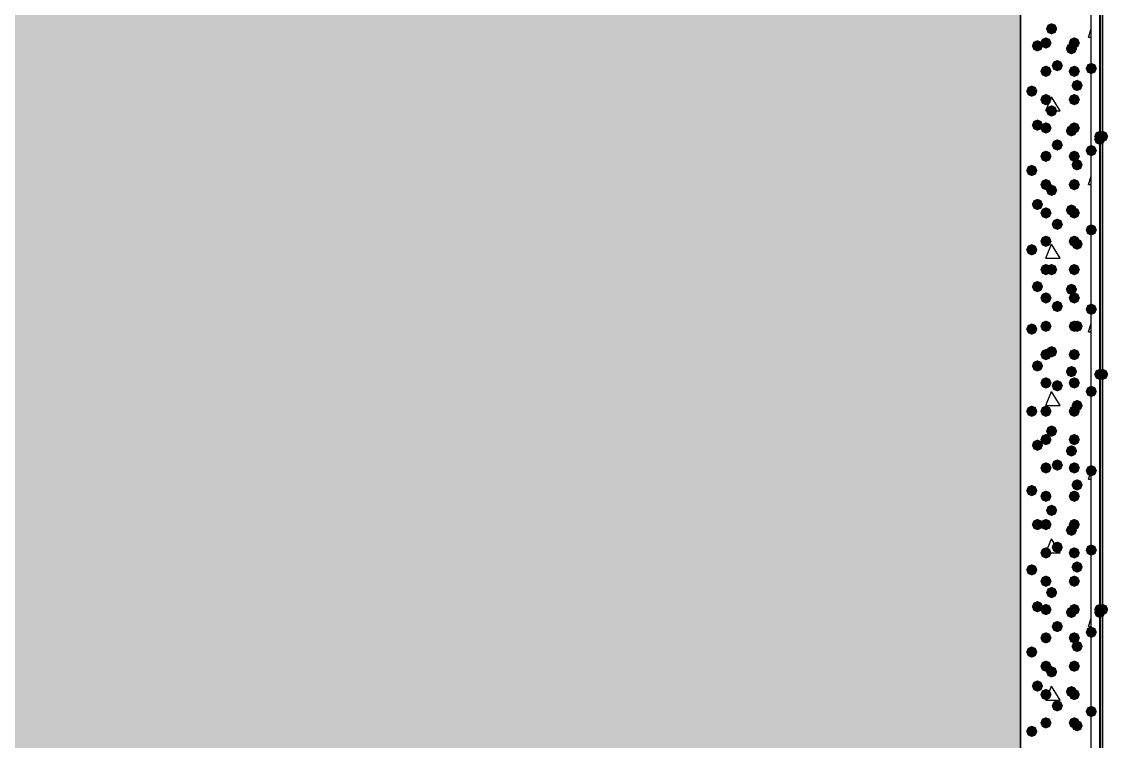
# Model space of a CAD drawing. Header units: millimetres. Extents: x 0 to 420, y 0 to 297.
# Drawn here: x 363.62 to 379.86, y 110.6 to 121.35 of the extents above; entities that cross this region are included whole.
import ezdxf

# ---------------------------------------------------------------- set-up
doc = ezdxf.new("R2010")
doc.units = ezdxf.units.MM
doc.layers.get('0').update_dxf_attribs({"linetype": 'CONTINUOUS'})

msp = doc.modelspace()

# ---------------------------------------------------------------- hatches: boundary and pattern name
at = {"true_color": 0x000007}
h = msp.add_hatch(color=0, dxfattribs=at)
h.paths.add_polyline_path([(379.73, 243.755333), (379.73, 100.160667)], flags=0)
h.paths.add_polyline_path([(379.73, 100.160667), (379.73, 243.755333)], flags=0)
at = {"true_color": 0x000008}
h = msp.add_hatch(color=0, dxfattribs=at)
h.paths.add_polyline_path([(378.544667, 121.454333), (32.469667, 121.454333), (378.544667, 102.362)], flags=0)
h.paths.add_polyline_path([(32.469667, 121.454333), (378.544667, 102.362), (32.469667, 102.362)], flags=0)
for points in [[(379.095, 121.242667), (379.070129, 121.182871), (379.010333, 121.158), (378.950538, 121.182871), (378.925667, 121.242667), (378.950537, 121.302462), (379.010333, 121.327333), (379.070129, 121.302463)], [(379.010333, 121.031), (378.985463, 120.971204), (378.925667, 120.946333), (378.865871, 120.971204), (378.841, 121.031), (378.865871, 121.090796), (378.925667, 121.115667), (378.985462, 121.090796)], [(379.433667, 121.031), (379.408796, 120.971204), (379.349, 120.946333), (379.289204, 120.971204), (379.264333, 121.031), (379.289204, 121.090796), (379.349, 121.115667), (379.408796, 121.090796)], [(378.883333, 120.988667), (378.858462, 120.928871), (378.798667, 120.904), (378.738871, 120.928871), (378.714, 120.988667), (378.738871, 121.048462), (378.798667, 121.073333), (378.858462, 121.048463)], [(379.391333, 120.946333), (379.366463, 120.886537), (379.306667, 120.861667), (379.246871, 120.886537), (379.222, 120.946333), (379.246871, 121.006129), (379.306667, 121.031), (379.366462, 121.006129)], [(379.010333, 120.607667), (378.985463, 120.547871), (378.925667, 120.523), (378.865871, 120.547871), (378.841, 120.607667), (378.865871, 120.667462), (378.925667, 120.692333), (378.985462, 120.667463)], [(379.179667, 120.692333), (379.154796, 120.632537), (379.095, 120.607667), (379.035204, 120.632537), (379.010333, 120.692333), (379.035204, 120.752129), (379.095, 120.777), (379.154796, 120.752129)], [(379.433667, 120.607667), (379.408796, 120.547871), (379.349, 120.523), (379.289204, 120.547871), (379.264333, 120.607667), (379.289204, 120.667462), (379.349, 120.692333), (379.408796, 120.667463)], [(379.687667, 120.65), (379.662796, 120.590204), (379.603, 120.565333), (379.543204, 120.590204), (379.518333, 120.65), (379.543204, 120.709796), (379.603, 120.734667), (379.662796, 120.709796)], [(379.476, 120.396), (379.451129, 120.336204), (379.391333, 120.311333), (379.331537, 120.336204), (379.306667, 120.396), (379.331537, 120.455796), (379.391333, 120.480667), (379.451129, 120.455796)], [(378.798667, 120.311333), (378.773796, 120.251537), (378.714, 120.226667), (378.654204, 120.251537), (378.629333, 120.311333), (378.654204, 120.371129), (378.714, 120.396), (378.773796, 120.371129)], [(379.010333, 120.184333), (378.985463, 120.124537), (378.925667, 120.099667), (378.865871, 120.124537), (378.841, 120.184333), (378.865871, 120.244129), (378.925667, 120.269), (378.985462, 120.244129)], [(379.433667, 120.184333), (379.408796, 120.124537), (379.349, 120.099667), (379.289204, 120.124537), (379.264333, 120.184333), (379.289204, 120.244129), (379.349, 120.269), (379.408796, 120.244129)], [(379.095, 120.015), (379.070129, 119.955204), (379.010333, 119.930333), (378.950538, 119.955204), (378.925667, 120.015), (378.950537, 120.074796), (379.010333, 120.099667), (379.070129, 120.074796)], [(378.883333, 119.803333), (378.858462, 119.743538), (378.798667, 119.718667), (378.738871, 119.743538), (378.714, 119.803333), (378.738871, 119.863129), (378.798667, 119.888), (378.858462, 119.863129)], [(379.010333, 119.761), (378.985463, 119.701204), (378.925667, 119.676333), (378.865871, 119.701204), (378.841, 119.761), (378.865871, 119.820796), (378.925667, 119.845667), (378.985462, 119.820796)], [(379.433667, 119.761), (379.408796, 119.701204), (379.349, 119.676333), (379.289204, 119.701204), (379.264333, 119.761), (379.289204, 119.820796), (379.349, 119.845667), (379.408796, 119.820796)], [(379.391333, 119.718667), (379.366463, 119.658871), (379.306667, 119.634), (379.246871, 119.658871), (379.222, 119.718667), (379.246871, 119.778462), (379.306667, 119.803333), (379.366462, 119.778463)], [(379.179667, 119.507), (379.154796, 119.447204), (379.095, 119.422333), (379.035204, 119.447204), (379.010333, 119.507), (379.035204, 119.566796), (379.095, 119.591667), (379.154796, 119.566796)], [(379.687667, 119.422333), (379.662796, 119.362537), (379.603, 119.337667), (379.543204, 119.362537), (379.518333, 119.422333), (379.543204, 119.482129), (379.603, 119.507), (379.662796, 119.482129)], [(379.010333, 119.337667), (378.985463, 119.277871), (378.925667, 119.253), (378.865871, 119.277871), (378.841, 119.337667), (378.865871, 119.397462), (378.925667, 119.422333), (378.985462, 119.397463)], [(379.433667, 119.337667), (379.408796, 119.277871), (379.349, 119.253), (379.289204, 119.277871), (379.264333, 119.337667), (379.289204, 119.397462), (379.349, 119.422333), (379.408796, 119.397463)], [(378.798667, 119.126), (378.773796, 119.066204), (378.714, 119.041333), (378.654204, 119.066204), (378.629333, 119.126), (378.654204, 119.185796), (378.714, 119.210667), (378.773796, 119.185796)], [(379.476, 119.210667), (379.451129, 119.150871), (379.391333, 119.126), (379.331537, 119.150871), (379.306667, 119.210667), (379.331537, 119.270462), (379.391333, 119.295333), (379.451129, 119.270463)], [(379.010333, 118.914333), (378.985463, 118.854537), (378.925667, 118.829667), (378.865871, 118.854537), (378.841, 118.914333), (378.865871, 118.974129), (378.925667, 118.999), (378.985462, 118.974129)], [(379.095, 118.829667), (379.070129, 118.769871), (379.010333, 118.745), (378.950538, 118.769871), (378.925667, 118.829667), (378.950537, 118.889462), (379.010333, 118.914333), (379.070129, 118.889463)], [(379.433667, 118.914333), (379.408796, 118.854537), (379.349, 118.829667), (379.289204, 118.854537), (379.264333, 118.914333), (379.289204, 118.974129), (379.349, 118.999), (379.408796, 118.974129)], [(378.883333, 118.618), (378.858462, 118.558204), (378.798667, 118.533333), (378.738871, 118.558204), (378.714, 118.618), (378.738871, 118.677796), (378.798667, 118.702667), (378.858462, 118.677796)], [(379.010333, 118.491), (378.985463, 118.431204), (378.925667, 118.406333), (378.865871, 118.431204), (378.841, 118.491), (378.865871, 118.550796), (378.925667, 118.575667), (378.985462, 118.550796)], [(379.391333, 118.533333), (379.366463, 118.473537), (379.306667, 118.448667), (379.246871, 118.473537), (379.222, 118.533333), (379.246871, 118.593129), (379.306667, 118.618), (379.366462, 118.593129)], [(379.433667, 118.491), (379.408796, 118.431204), (379.349, 118.406333), (379.289204, 118.431204), (379.264333, 118.491), (379.289204, 118.550796), (379.349, 118.575667), (379.408796, 118.550796)], [(379.179667, 118.321667), (379.154796, 118.261871), (379.095, 118.237), (379.035204, 118.261871), (379.010333, 118.321667), (379.035204, 118.381462), (379.095, 118.406333), (379.154796, 118.381463)], [(379.687667, 118.237), (379.662796, 118.177204), (379.603, 118.152333), (379.543204, 118.177204), (379.518333, 118.237), (379.543204, 118.296796), (379.603, 118.321667), (379.662796, 118.296796)], [(379.010333, 118.067667), (378.985463, 118.007871), (378.925667, 117.983), (378.865871, 118.007871), (378.841, 118.067667), (378.865871, 118.127462), (378.925667, 118.152333), (378.985462, 118.127463)], [(379.433667, 118.067667), (379.408796, 118.007871), (379.349, 117.983), (379.289204, 118.007871), (379.264333, 118.067667), (379.289204, 118.127462), (379.349, 118.152333), (379.408796, 118.127463)], [(379.476, 118.025333), (379.451129, 117.965538), (379.391333, 117.940667), (379.331537, 117.965538), (379.306667, 118.025333), (379.331537, 118.085129), (379.391333, 118.11), (379.451129, 118.085129)], [(378.798667, 117.940667), (378.773796, 117.880871), (378.714, 117.856), (378.654204, 117.880871), (378.629333, 117.940667), (378.654204, 118.000462), (378.714, 118.025333), (378.773796, 118.000463)], [(379.010333, 117.644333), (378.985463, 117.584537), (378.925667, 117.559667), (378.865871, 117.584537), (378.841, 117.644333), (378.865871, 117.704129), (378.925667, 117.729), (378.985462, 117.704129)], [(379.095, 117.644333), (379.070129, 117.584537), (379.010333, 117.559667), (378.950538, 117.584537), (378.925667, 117.644333), (378.950537, 117.704129), (379.010333, 117.729), (379.070129, 117.704129)], [(379.433667, 117.644333), (379.408796, 117.584537), (379.349, 117.559667), (379.289204, 117.584537), (379.264333, 117.644333), (379.289204, 117.704129), (379.349, 117.729), (379.408796, 117.704129)], [(378.883333, 117.390333), (378.858462, 117.330537), (378.798667, 117.305667), (378.738871, 117.330537), (378.714, 117.390333), (378.738871, 117.450129), (378.798667, 117.475), (378.858462, 117.450129)], [(379.391333, 117.348), (379.366463, 117.288204), (379.306667, 117.263333), (379.246871, 117.288204), (379.222, 117.348), (379.246871, 117.407796), (379.306667, 117.432667), (379.366462, 117.407796)], [(379.010333, 117.221), (378.985463, 117.161204), (378.925667, 117.136333), (378.865871, 117.161204), (378.841, 117.221), (378.865871, 117.280796), (378.925667, 117.305667), (378.985462, 117.280796)], [(379.433667, 117.221), (379.408796, 117.161204), (379.349, 117.136333), (379.289204, 117.161204), (379.264333, 117.221), (379.289204, 117.280796), (379.349, 117.305667), (379.408796, 117.280796)], [(379.179667, 117.094), (379.154796, 117.034204), (379.095, 117.009333), (379.035204, 117.034204), (379.010333, 117.094), (379.035204, 117.153796), (379.095, 117.178667), (379.154796, 117.153796)], [(379.687667, 117.051667), (379.662796, 116.991871), (379.603, 116.967), (379.543204, 116.991871), (379.518333, 117.051667), (379.543204, 117.111462), (379.603, 117.136333), (379.662796, 117.111463)], [(378.798667, 116.755333), (378.773796, 116.695538), (378.714, 116.670667), (378.654204, 116.695538), (378.629333, 116.755333), (378.654204, 116.815129), (378.714, 116.84), (378.773796, 116.815129)], [(379.010333, 116.797667), (378.985463, 116.737871), (378.925667, 116.713), (378.865871, 116.737871), (378.841, 116.797667), (378.865871, 116.857462), (378.925667, 116.882333), (378.985462, 116.857463)], [(379.433667, 116.797667), (379.408796, 116.737871), (379.349, 116.713), (379.289204, 116.737871), (379.264333, 116.797667), (379.289204, 116.857462), (379.349, 116.882333), (379.408796, 116.857463)], [(379.476, 116.797667), (379.451129, 116.737871), (379.391333, 116.713), (379.331537, 116.737871), (379.306667, 116.797667), (379.331537, 116.857462), (379.391333, 116.882333), (379.451129, 116.857463)], [(379.010333, 116.374333), (378.985463, 116.314537), (378.925667, 116.289667), (378.865871, 116.314537), (378.841, 116.374333), (378.865871, 116.434129), (378.925667, 116.459), (378.985462, 116.434129)], [(379.095, 116.416667), (379.070129, 116.356871), (379.010333, 116.332), (378.950538, 116.356871), (378.925667, 116.416667), (378.950537, 116.476462), (379.010333, 116.501333), (379.070129, 116.476463)], [(379.433667, 116.374333), (379.408796, 116.314537), (379.349, 116.289667), (379.289204, 116.314537), (379.264333, 116.374333), (379.289204, 116.434129), (379.349, 116.459), (379.408796, 116.434129)], [(378.883333, 116.205), (378.858462, 116.145204), (378.798667, 116.120333), (378.738871, 116.145204), (378.714, 116.205), (378.738871, 116.264796), (378.798667, 116.289667), (378.858462, 116.264796)], [(379.391333, 116.120333), (379.366463, 116.060538), (379.306667, 116.035667), (379.246871, 116.060538), (379.222, 116.120333), (379.246871, 116.180129), (379.306667, 116.205), (379.366462, 116.180129)], [(379.010333, 115.951), (378.985463, 115.891204), (378.925667, 115.866333), (378.865871, 115.891204), (378.841, 115.951), (378.865871, 116.010796), (378.925667, 116.035667), (378.985462, 116.010796)], [(379.179667, 115.908667), (379.154796, 115.848871), (379.095, 115.824), (379.035204, 115.848871), (379.010333, 115.908667), (379.035204, 115.968462), (379.095, 115.993333), (379.154796, 115.968463)], [(379.433667, 115.951), (379.408796, 115.891204), (379.349, 115.866333), (379.289204, 115.891204), (379.264333, 115.951), (379.289204, 116.010796), (379.349, 116.035667), (379.408796, 116.010796)], [(379.687667, 115.824), (379.662796, 115.764204), (379.603, 115.739333), (379.543204, 115.764204), (379.518333, 115.824), (379.543204, 115.883796), (379.603, 115.908667), (379.662796, 115.883796)], [(378.798667, 115.527667), (378.773796, 115.467871), (378.714, 115.443), (378.654204, 115.467871), (378.629333, 115.527667), (378.654204, 115.587462), (378.714, 115.612333), (378.773796, 115.587463)], [(379.010333, 115.527667), (378.985463, 115.467871), (378.925667, 115.443), (378.865871, 115.467871), (378.841, 115.527667), (378.865871, 115.587462), (378.925667, 115.612333), (378.985462, 115.587463)], [(379.433667, 115.527667), (379.408796, 115.467871), (379.349, 115.443), (379.289204, 115.467871), (379.264333, 115.527667), (379.289204, 115.587462), (379.349, 115.612333), (379.408796, 115.587463)], [(379.476, 115.612333), (379.451129, 115.552537), (379.391333, 115.527667), (379.331537, 115.552537), (379.306667, 115.612333), (379.331537, 115.672129), (379.391333, 115.697), (379.451129, 115.672129)], [(379.095, 115.231333), (379.070129, 115.171538), (379.010333, 115.146667), (378.950538, 115.171538), (378.925667, 115.231333), (378.950537, 115.291129), (379.010333, 115.316), (379.070129, 115.291129)], [(379.010333, 115.104333), (378.985463, 115.044537), (378.925667, 115.019667), (378.865871, 115.044537), (378.841, 115.104333), (378.865871, 115.164129), (378.925667, 115.189), (378.985462, 115.164129)], [(379.433667, 115.104333), (379.408796, 115.044537), (379.349, 115.019667), (379.289204, 115.044537), (379.264333, 115.104333), (379.289204, 115.164129), (379.349, 115.189), (379.408796, 115.164129)], [(378.883333, 115.019667), (378.858462, 114.959871), (378.798667, 114.935), (378.738871, 114.959871), (378.714, 115.019667), (378.738871, 115.079462), (378.798667, 115.104333), (378.858462, 115.079463)], [(379.391333, 114.935), (379.366463, 114.875204), (379.306667, 114.850333), (379.246871, 114.875204), (379.222, 114.935), (379.246871, 114.994796), (379.306667, 115.019667), (379.366462, 114.994796)], [(379.179667, 114.723333), (379.154796, 114.663537), (379.095, 114.638667), (379.035204, 114.663537), (379.010333, 114.723333), (379.035204, 114.783129), (379.095, 114.808), (379.154796, 114.783129)], [(379.010333, 114.681), (378.985463, 114.621204), (378.925667, 114.596333), (378.865871, 114.621204), (378.841, 114.681), (378.865871, 114.740796), (378.925667, 114.765667), (378.985462, 114.740796)], [(379.433667, 114.681), (379.408796, 114.621204), (379.349, 114.596333), (379.289204, 114.621204), (379.264333, 114.681), (379.289204, 114.740796), (379.349, 114.765667), (379.408796, 114.740796)], [(379.687667, 114.638667), (379.662796, 114.578871), (379.603, 114.554), (379.543204, 114.578871), (379.518333, 114.638667), (379.543204, 114.698462), (379.603, 114.723333), (379.662796, 114.698463)], [(379.476, 114.427), (379.451129, 114.367204), (379.391333, 114.342333), (379.331537, 114.367204), (379.306667, 114.427), (379.331537, 114.486796), (379.391333, 114.511667), (379.451129, 114.486796)], [(378.798667, 114.342333), (378.773796, 114.282537), (378.714, 114.257667), (378.654204, 114.282537), (378.629333, 114.342333), (378.654204, 114.402129), (378.714, 114.427), (378.773796, 114.402129)], [(379.010333, 114.257667), (378.985463, 114.197871), (378.925667, 114.173), (378.865871, 114.197871), (378.841, 114.257667), (378.865871, 114.317462), (378.925667, 114.342333), (378.985462, 114.317463)], [(379.433667, 114.257667), (379.408796, 114.197871), (379.349, 114.173), (379.289204, 114.197871), (379.264333, 114.257667), (379.289204, 114.317462), (379.349, 114.342333), (379.408796, 114.317463)], [(379.095, 114.046), (379.070129, 113.986204), (379.010333, 113.961333), (378.950538, 113.986204), (378.925667, 114.046), (378.950537, 114.105796), (379.010333, 114.130667), (379.070129, 114.105796)], [(378.883333, 113.834333), (378.858462, 113.774537), (378.798667, 113.749667), (378.738871, 113.774537), (378.714, 113.834333), (378.738871, 113.894129), (378.798667, 113.919), (378.858462, 113.894129)], [(379.010333, 113.834333), (378.985463, 113.774537), (378.925667, 113.749667), (378.865871, 113.774537), (378.841, 113.834333), (378.865871, 113.894129), (378.925667, 113.919), (378.985462, 113.894129)], [(379.391333, 113.749667), (379.366463, 113.689871), (379.306667, 113.665), (379.246871, 113.689871), (379.222, 113.749667), (379.246871, 113.809462), (379.306667, 113.834333), (379.366462, 113.809463)], [(379.433667, 113.834333), (379.408796, 113.774537), (379.349, 113.749667), (379.289204, 113.774537), (379.264333, 113.834333), (379.289204, 113.894129), (379.349, 113.919), (379.408796, 113.894129)], [(379.010333, 113.411), (378.985463, 113.351204), (378.925667, 113.326333), (378.865871, 113.351204), (378.841, 113.411), (378.865871, 113.470796), (378.925667, 113.495667), (378.985462, 113.470796)], [(379.179667, 113.495667), (379.154796, 113.435871), (379.095, 113.411), (379.035204, 113.435871), (379.010333, 113.495667), (379.035204, 113.555462), (379.095, 113.580333), (379.154796, 113.555463)], [(379.433667, 113.411), (379.408796, 113.351204), (379.349, 113.326333), (379.289204, 113.351204), (379.264333, 113.411), (379.289204, 113.470796), (379.349, 113.495667), (379.408796, 113.470796)], [(379.687667, 113.453333), (379.662796, 113.393537), (379.603, 113.368667), (379.543204, 113.393537), (379.518333, 113.453333), (379.543204, 113.513129), (379.603, 113.538), (379.662796, 113.513129)], [(378.798667, 113.157), (378.773796, 113.097204), (378.714, 113.072333), (378.654204, 113.097204), (378.629333, 113.157), (378.654204, 113.216796), (378.714, 113.241667), (378.773796, 113.216796)], [(379.476, 113.199333), (379.451129, 113.139537), (379.391333, 113.114667), (379.331537, 113.139537), (379.306667, 113.199333), (379.331537, 113.259129), (379.391333, 113.284), (379.451129, 113.259129)], [(379.010333, 112.987667), (378.985463, 112.927871), (378.925667, 112.903), (378.865871, 112.927871), (378.841, 112.987667), (378.865871, 113.047462), (378.925667, 113.072333), (378.985462, 113.047463)], [(379.433667, 112.987667), (379.408796, 112.927871), (379.349, 112.903), (379.289204, 112.927871), (379.264333, 112.987667), (379.289204, 113.047462), (379.349, 113.072333), (379.408796, 113.047463)], [(379.095, 112.818333), (379.070129, 112.758537), (379.010333, 112.733667), (378.950538, 112.758537), (378.925667, 112.818333), (378.950537, 112.878129), (379.010333, 112.903), (379.070129, 112.878129)], [(378.883333, 112.606667), (378.858462, 112.546871), (378.798667, 112.522), (378.738871, 112.546871), (378.714, 112.606667), (378.738871, 112.666462), (378.798667, 112.691333), (378.858462, 112.666463)], [(379.010333, 112.564333), (378.985463, 112.504537), (378.925667, 112.479667), (378.865871, 112.504537), (378.841, 112.564333), (378.865871, 112.624129), (378.925667, 112.649), (378.985462, 112.624129)], [(379.391333, 112.522), (379.366463, 112.462204), (379.306667, 112.437333), (379.246871, 112.462204), (379.222, 112.522), (379.246871, 112.581796), (379.306667, 112.606667), (379.366462, 112.581796)], [(379.433667, 112.564333), (379.408796, 112.504537), (379.349, 112.479667), (379.289204, 112.504537), (379.264333, 112.564333), (379.289204, 112.624129), (379.349, 112.649), (379.408796, 112.624129)], [(379.179667, 112.310333), (379.154796, 112.250538), (379.095, 112.225667), (379.035204, 112.250538), (379.010333, 112.310333), (379.035204, 112.370129), (379.095, 112.395), (379.154796, 112.370129)], [(379.010333, 112.141), (378.985463, 112.081204), (378.925667, 112.056333), (378.865871, 112.081204), (378.841, 112.141), (378.865871, 112.200796), (378.925667, 112.225667), (378.985462, 112.200796)], [(379.433667, 112.141), (379.408796, 112.081204), (379.349, 112.056333), (379.289204, 112.081204), (379.264333, 112.141), (379.289204, 112.200796), (379.349, 112.225667), (379.408796, 112.200796)], [(379.687667, 112.225667), (379.662796, 112.165871), (379.603, 112.141), (379.543204, 112.165871), (379.518333, 112.225667), (379.543204, 112.285462), (379.603, 112.310333), (379.662796, 112.285463)], [(379.476, 112.014), (379.451129, 111.954204), (379.391333, 111.929333), (379.331537, 111.954204), (379.306667, 112.014), (379.331537, 112.073796), (379.391333, 112.098667), (379.451129, 112.073796)], [(378.798667, 111.929333), (378.773796, 111.869537), (378.714, 111.844667), (378.654204, 111.869537), (378.629333, 111.929333), (378.654204, 111.989129), (378.714, 112.014), (378.773796, 111.989129)], [(379.010333, 111.717667), (378.985463, 111.657871), (378.925667, 111.633), (378.865871, 111.657871), (378.841, 111.717667), (378.865871, 111.777462), (378.925667, 111.802333), (378.985462, 111.777463)], [(379.095, 111.633), (379.070129, 111.573204), (379.010333, 111.548333), (378.950538, 111.573204), (378.925667, 111.633), (378.950537, 111.692796), (379.010333, 111.717667), (379.070129, 111.692796)], [(379.433667, 111.717667), (379.408796, 111.657871), (379.349, 111.633), (379.289204, 111.657871), (379.264333, 111.717667), (379.289204, 111.777462), (379.349, 111.802333), (379.408796, 111.777463)], [(378.883333, 111.421333), (378.858462, 111.361538), (378.798667, 111.336667), (378.738871, 111.361538), (378.714, 111.421333), (378.738871, 111.481129), (378.798667, 111.506), (378.858462, 111.481129)], [(379.010333, 111.294333), (378.985463, 111.234537), (378.925667, 111.209667), (378.865871, 111.234537), (378.841, 111.294333), (378.865871, 111.354129), (378.925667, 111.379), (378.985462, 111.354129)], [(379.391333, 111.336667), (379.366463, 111.276871), (379.306667, 111.252), (379.246871, 111.276871), (379.222, 111.336667), (379.246871, 111.396462), (379.306667, 111.421333), (379.366462, 111.396463)], [(379.433667, 111.294333), (379.408796, 111.234537), (379.349, 111.209667), (379.289204, 111.234537), (379.264333, 111.294333), (379.289204, 111.354129), (379.349, 111.379), (379.408796, 111.354129)], [(379.179667, 111.125), (379.154796, 111.065204), (379.095, 111.040333), (379.035204, 111.065204), (379.010333, 111.125), (379.035204, 111.184796), (379.095, 111.209667), (379.154796, 111.184796)], [(379.687667, 111.040333), (379.662796, 110.980538), (379.603, 110.955667), (379.543204, 110.980538), (379.518333, 111.040333), (379.543204, 111.100129), (379.603, 111.125), (379.662796, 111.100129)], [(379.010333, 110.871), (378.985463, 110.811204), (378.925667, 110.786333), (378.865871, 110.811204), (378.841, 110.871), (378.865871, 110.930796), (378.925667, 110.955667), (378.985462, 110.930796)], [(379.433667, 110.871), (379.408796, 110.811204), (379.349, 110.786333), (379.289204, 110.811204), (379.264333, 110.871), (379.289204, 110.930796), (379.349, 110.955667), (379.408796, 110.930796)], [(379.476, 110.828667), (379.451129, 110.768871), (379.391333, 110.744), (379.331537, 110.768871), (379.306667, 110.828667), (379.331537, 110.888462), (379.391333, 110.913333), (379.451129, 110.888463)], [(378.798667, 110.744), (378.773796, 110.684204), (378.714, 110.659333), (378.654204, 110.684204), (378.629333, 110.744), (378.654204, 110.803796), (378.714, 110.828667), (378.773796, 110.803796)]]:
    msp.add_hatch(color=0, dxfattribs=at).paths.add_polyline_path(points, flags=0)
at = {"true_color": 0x0000fe}
for points in [[(379.814667, 119.634), (379.789796, 119.574204), (379.73, 119.549333), (379.670204, 119.574204), (379.645333, 119.634), (379.670204, 119.693796), (379.73, 119.718667), (379.789796, 119.693796)], [(379.814667, 119.634), (379.789796, 119.574204), (379.73, 119.549333), (379.670204, 119.574204), (379.645333, 119.634), (379.670204, 119.693796), (379.73, 119.718667), (379.789796, 119.693796)], [(379.814667, 119.591667), (379.789796, 119.531871), (379.73, 119.507), (379.670204, 119.531871), (379.645333, 119.591667), (379.670204, 119.651462), (379.73, 119.676333), (379.789796, 119.651463)], [(379.857, 119.634), (379.832129, 119.574204), (379.772333, 119.549333), (379.712538, 119.574204), (379.687667, 119.634), (379.712537, 119.693796), (379.772333, 119.718667), (379.832129, 119.693796)], [(379.814667, 116.078), (379.789796, 116.018204), (379.73, 115.993333), (379.670204, 116.018204), (379.645333, 116.078), (379.670204, 116.137796), (379.73, 116.162667), (379.789796, 116.137796)], [(379.814667, 116.078), (379.789796, 116.018204), (379.73, 115.993333), (379.670204, 116.018204), (379.645333, 116.078), (379.670204, 116.137796), (379.73, 116.162667), (379.789796, 116.137796)], [(379.814667, 116.078), (379.789796, 116.018204), (379.73, 115.993333), (379.670204, 116.018204), (379.645333, 116.078), (379.670204, 116.137796), (379.73, 116.162667), (379.789796, 116.137796)], [(379.857, 116.078), (379.832129, 116.018204), (379.772333, 115.993333), (379.712538, 116.018204), (379.687667, 116.078), (379.712537, 116.137796), (379.772333, 116.162667), (379.832129, 116.137796)], [(379.814667, 112.564333), (379.789796, 112.504537), (379.73, 112.479667), (379.670204, 112.504537), (379.645333, 112.564333), (379.670204, 112.624129), (379.73, 112.649), (379.789796, 112.624129)], [(379.814667, 112.522), (379.789796, 112.462204), (379.73, 112.437333), (379.670204, 112.462204), (379.645333, 112.522), (379.670204, 112.581796), (379.73, 112.606667), (379.789796, 112.581796)], [(379.814667, 112.522), (379.789796, 112.462204), (379.73, 112.437333), (379.670204, 112.462204), (379.645333, 112.522), (379.670204, 112.581796), (379.73, 112.606667), (379.789796, 112.581796)], [(379.857, 112.564333), (379.832129, 112.504537), (379.772333, 112.479667), (379.712538, 112.504537), (379.687667, 112.564333), (379.712537, 112.624129), (379.772333, 112.649), (379.832129, 112.624129)]]:
    msp.add_hatch(color=0, dxfattribs=at).paths.add_polyline_path(points, flags=0)

# ---------------------------------------------------------------- linework, layer by layer
at = {"color": 0, "true_color": 0x000007}
for points in [[(379.772333, 100.118333), (379.772333, 243.797667), (379.73, 243.797667)], [(379.73, 243.755333), (379.772333, 243.755333), (379.73, 100.118333)], [(379.73, 243.755333), (379.73, 100.118333)], [(379.73, 243.755333), (379.73, 100.160667), (379.73, 100.118333)], [(379.73, 243.755333), (379.73, 100.160667)], [(379.772333, 243.755333), (379.772333, 100.118333)], [(378.544667, 121.454333), (378.544667, 102.362)], [(379.603, 102.362), (379.603, 121.454333)]]:
    msp.add_lwpolyline(points, dxfattribs=at)
for points in [[(379.73, 243.755333), (379.73, 100.118333)], [(379.73, 243.755333), (379.73, 100.160667)], [(379.73, 100.160667), (379.73, 243.755333)]]:
    msp.add_lwpolyline(points, close=True, dxfattribs=at)
at = {"color": 0, "true_color": 0x000008}
msp.add_lwpolyline([(378.544667, 121.454333), (32.469667, 121.454333), (378.544667, 102.362)], close=True, dxfattribs=at)
for points in [[(379.560667, 121.115667), (379.603, 121.242667)], [(379.560667, 121.115667), (379.603, 121.115667)], [(378.925667, 120.015), (379.010333, 120.226667)], [(379.137333, 120.015), (379.010333, 120.226667)], [(378.925667, 120.015), (379.137333, 120.015)], [(379.560667, 118.914333), (379.603, 119.041333)], [(379.560667, 118.914333), (379.603, 118.914333)], [(378.925667, 117.813667), (379.010333, 118.025333)], [(379.137333, 117.813667), (379.010333, 118.025333)], [(378.925667, 117.813667), (379.137333, 117.813667)], [(379.560667, 116.713), (379.603, 116.84)], [(379.560667, 116.713), (379.603, 116.713)], [(378.925667, 115.612333), (379.010333, 115.824)], [(379.137333, 115.612333), (379.010333, 115.824)], [(378.925667, 115.612333), (379.137333, 115.612333)], [(379.560667, 114.511667), (379.603, 114.638667)], [(379.560667, 114.511667), (379.603, 114.511667)], [(378.925667, 113.411), (379.010333, 113.622667)], [(379.137333, 113.411), (379.010333, 113.622667)], [(378.925667, 113.411), (379.137333, 113.411)], [(379.560667, 112.310333), (379.603, 112.437333)], [(379.560667, 112.310333), (379.603, 112.310333)], [(378.925667, 111.209667), (379.010333, 111.421333)], [(379.137333, 111.209667), (379.010333, 111.421333)], [(378.925667, 111.209667), (379.137333, 111.209667)]]:
    msp.add_lwpolyline(points, dxfattribs=at)

doc.saveas('drawing.dxf')
